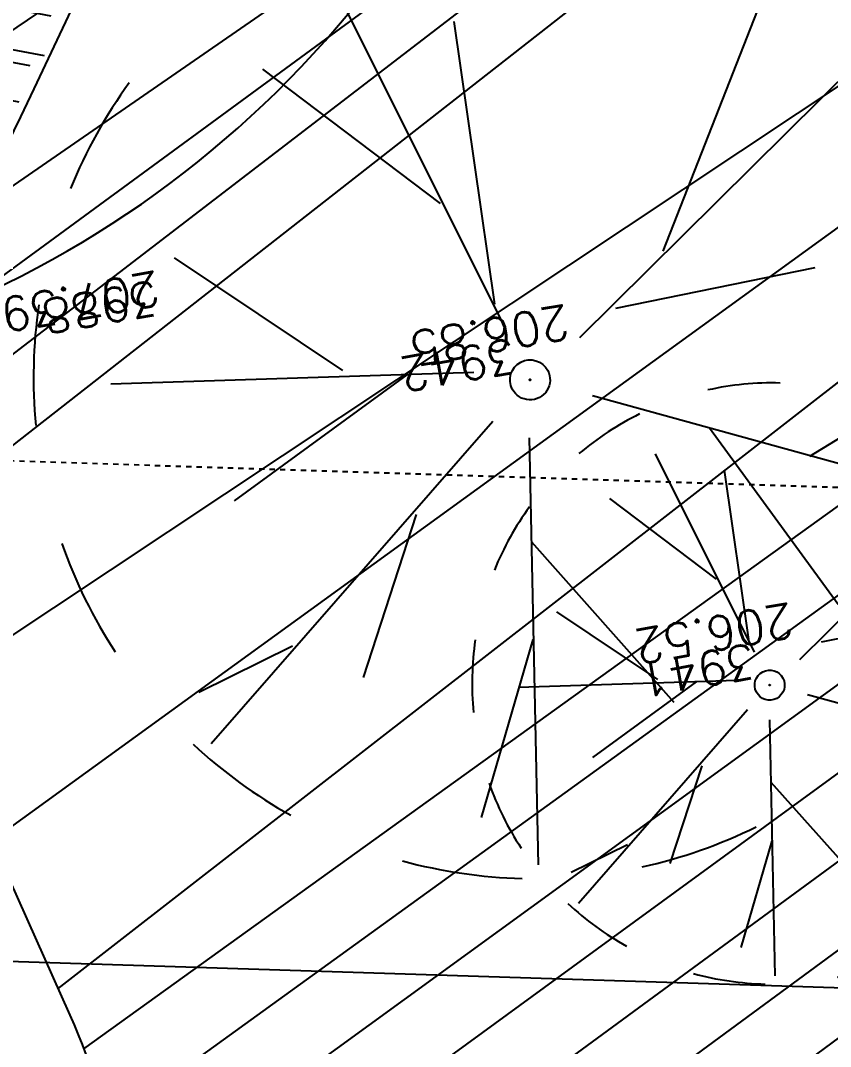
# Model space of a CAD drawing. Extents: x -2313930 to 3286427, y -3858277 to 2572692.
# Drawn here: x 436822 to 444910, y -326535 to -316293 of the extents above; entities that cross this region are included whole.
import ezdxf
from ezdxf.enums import TextEntityAlignment as Align
from ezdxf.lldxf.tags import DXFTag

# ---------------------------------------------------------------- set-up
doc = ezdxf.new("R2010")
doc.units = 0
doc.linetypes.add('STYLE_01', pattern=[0.41664, 0.20828, -0.20836])
for name, color, linetype, lineweight in [('_GAZELEC-RESERVATION 2', 132, 'Continuous', 18), ('Fond topo - P', 252, 'Continuous', 50), ('Fond topo - VOI', 252, 'Continuous', 25)]:
    doc.layers.add(name, color=color, linetype=linetype, lineweight=lineweight)
for name, color, linetype in [('AEP_SSL', 252, 'Continuous'), ('DWG_280-140115-P - ALTEA-CANA', 252, 'Continuous'), ('Fond topo - ESPACE_BOISE', 252, 'Continuous'), ('Fond topo - VEG', 252, 'Continuous'), ('Fond topo - Z_500', 252, 'Continuous'), ('prlm-VRD', 2, 'Continuous'), ('SA - béton balayé', 252, 'Continuous'), ('SA - EBC', 252, 'Continuous'), ('SA - ECL-réso', 252, 'Eclairage public'), ('SA - limite revêtement', 252, 'Continuous')]:
    doc.layers.add(name, color=color, linetype=linetype)
for name, color, linetype, plot in [('Fond topo - N', 252, 'Continuous', False), ('Fond topo - NCACHE', 252, 'Continuous', False), ('Fond topo - ZCACHE', 252, 'Continuous', False)]:
    doc.layers.add(name, color=color, linetype=linetype, plot=plot)
doc.styles.add('Lignes', font='arial.ttf', dxfattribs={"height": 0.35})
doc.styles.add('SIMPLEX', font='simplex_.ttf', dxfattribs={"height": 1.25})
tags = doc.linetypes.add('CACHE2', pattern=[4.762499928474426, 3.174999952316284, -1.587499976158142]).pattern_tags.tags
tags[6:7] = [DXFTag(74, 4), DXFTag(75, 0), DXFTag(340, '0'), DXFTag(46, 0.0), DXFTag(50, 0.0), DXFTag(44, 0.0), DXFTag(45, 0.0)]
tags[4:5] = [DXFTag(74, 4), DXFTag(75, 0), DXFTag(340, '0'), DXFTag(46, 0.0), DXFTag(50, 0.0), DXFTag(44, 0.0), DXFTag(45, 0.0)]
tags = doc.linetypes.add('Eclairage public', pattern='A,5,-0.25,["ECL",Lignes,S=1,R=0,X=0,Y=-0.18],-1.25', length=6.5).pattern_tags.tags
tags[15:16] = [DXFTag(74, 4), DXFTag(75, 0), DXFTag(340, '0'), DXFTag(46, 0.0), DXFTag(50, 0.0), DXFTag(44, 0.0), DXFTag(45, 0.0)]
tags[4:5] = [DXFTag(74, 4), DXFTag(75, 0), DXFTag(340, '0'), DXFTag(46, 0.0), DXFTag(50, 0.0), DXFTag(44, 0.0), DXFTag(45, 0.0)]
tags = doc.linetypes.add('L1', pattern=[1.0000000298023224, 0.6000000238418579, -0.4000000059604645]).pattern_tags.tags
tags[6:7] = [DXFTag(74, 4), DXFTag(75, 0), DXFTag(340, '0'), DXFTag(46, 0.0), DXFTag(50, 0.0), DXFTag(44, 0.0), DXFTag(45, 0.0)]
tags[4:5] = [DXFTag(74, 4), DXFTag(75, 0), DXFTag(340, '0'), DXFTag(46, 0.0), DXFTag(50, 0.0), DXFTag(44, 0.0), DXFTag(45, 0.0)]
tags = doc.linetypes.add('L16', pattern=[0.37500001490116125, 0.300000011920929, -0.07500000298023224]).pattern_tags.tags
tags[6:7] = [DXFTag(74, 4), DXFTag(75, 0), DXFTag(340, '0'), DXFTag(46, 0.0), DXFTag(50, 0.0), DXFTag(44, 0.0), DXFTag(45, 0.0)]
tags[4:5] = [DXFTag(74, 4), DXFTag(75, 0), DXFTag(340, '0'), DXFTag(46, 0.0), DXFTag(50, 0.0), DXFTag(44, 0.0), DXFTag(45, 0.0)]
pattern_1 = [(349.2763985886067, (-277130161.1279894, -473864756.7787022), (117.3825536141096, 28.65896207176165), [749.9999999999999, -99.99999999999999, 250, -49.99999999999999]), (349.2763985886067, (-277130091.1375459, -473864744.5890418), (-36.75306622226226, 74.64222748057564), [150, -16.5, 299.9999999999999, -37.49999999999999]), (349.2763985886067, (-277130128.6565508, -473864719.6726964), (261.6928111209335, -15.46358973923611), [399.9999999999999, -69.99999999999999, 200, -49.99999999999999])]

# ---------------------------------------------------------------- blocks, each defined once
blk = doc.blocks.new('PTOPO')
at = {"layer": 'Fond topo - NCACHE', "style": 'SIMPLEX'}
blk.add_attdef('MAT', text='', height=0.34, dxfattribs=at).set_placement((0.09999999986030161, -0.09999999962747097), align=Align.TOP_LEFT)
at = {"layer": 'Fond topo - ZCACHE', "style": 'SIMPLEX'}
blk.add_attdef('ALT', (0.09999999986030161, 0.09999999962747097), '', height=0.34, dxfattribs=at)
blk = doc.blocks.new('VEG14')
at = {"ltscale": 2, "flags": 128}
for points in [[(0.5, 0, -1), (-0.5, 0, -1)], [(0.016, 0, -1), (-0.016, 0, -1)]]:
    blk.add_lwpolyline(points, format="xyb", close=True, dxfattribs=at)
blk = doc.blocks.new('VEG12')
at = {"ltscale": 2}
for p, q in [((0.01815258799999997, 0.057406781), (0.100441039, 0.47293725)), ((0.05749608, 0.253444298), (0.145517598, 0.414706841)), ((0.037902722, 0.15845596), (-0.06593155700000003, 0.344147082)), ((0.04981112299999996, 0.033821695), (0.391570728, 0.285894318)), ((-0.158788295, 0.086017079), (-0.245985314, 0.284587218)), ((0.143890955, 0.107467204), (0.230033352, 0.253971609)), ((0.2917471699999999, 0.208620217), (0.392372872, 0.233301274)), ((-0.05229389700000003, 0.02983962500000001), (-0.383643778, 0.204631851)), ((-0.25001839, 0.135126714), (-0.3755999820000001, 0.091127132)), ((0.122915307, -0.02992704099999999), (0.317230371, 0.05540147100000001)), ((0.057557527, -0.01766878999999999), (0.411943876, -0.08413611500000001)), ((-0.05265807700000003, -0.029192154), (-0.412380265, -0.256628677)), ((-0.09359106700000003, -0.049762263), (-0.2956446150000001, -0.04653133200000001)), ((0.184132294, -0.04763066399999999), (0.323120213, -0.192805613)), ((0.01825986499999999, -0.057372749), (0.107637982, -0.4128258760000001)), ((0.02259491799999996, -0.07955337300000001), (0.001649748999999978, -0.36183712)), ((-0.151821475, -0.09483882200000002), (-0.2999525240000001, -0.315936062)), ((0.05371548199999998, -0.188497704), (0.197263789, -0.356749422))]:
    blk.add_line(p, q, dxfattribs=at)
for start, end in [(90, 103.8461539085843), (62.30769199853572, 76.15384597947835), (117.6923078993823, 131.5384619204946), (34.61538499867542, 48.46153799321151), (145.3846149358338, 159.2307690506909), (6.923076979206323, 20.76923090842763), (173.0769230068974, 186.9230769931026), (339.2307689837768, 353.0769230207937), (200.7692310571047, 214.6153850641662), (311.5384620067885, 325.3846150013246), (228.4615380795054, 242.3076921006177), (283.8461540205217, 297.6923080014643), (256.1538460914157, 270)]:
    blk.add_arc((0, 0), 0.496982058, start, end, dxfattribs=at)
blk = doc.blocks.new('A$C1F970F0F')
at = {"layer": 'SA - béton balayé'}
h = blk.add_hatch(dxfattribs=at)
h.set_pattern_fill('BETON_BALAYE', color=256, scale=49.99999999999999, angle=-10.72360141139323, style=0, pattern_type=2)
h.set_pattern_definition(pattern_1)
edge = h.paths.add_edge_path()
edge.add_line((-3029.358420432381, 2725.663300409979), (-3176.503412120477, 2699.68824411886))
edge.add_line((-3176.503412120477, 2699.68824411886), (-3197.938926788104, 2817.762816654752))
edge.add_line((-3197.938926788104, 2817.762816654752), (-2585.414526747907, 2927.205998263748))
edge.add_line((-2585.414526747906, 2927.205998263748), (-2578.826355698741, 2888.03185968563))
edge.add_line((-2578.826355698741, 2888.03185968563), (-1904.134724859205, 2936.930201529326))
edge.add_line((-1904.134724859205, 2936.930201529326), (-556.7846852388789, 3176.476094804919))
edge.add_arc((-574.2892230096678, 3274.932131851878), 100.0000003678063, 280.0812987824421, 378.0302388281741)
edge.add_arc((1605.009413828708, 4000.887508871435), 2197.033974330638, 193.9407361550014, 198.4415558139132, ccw=False)
edge.add_line((-527.3118890800722, 3471.582166447442), (-688.4548001430187, 4457.417421807394))
edge.add_arc((-1789.293175567613, 4303.567778650573), 1111.537152553589, 7.955943186170549, 45.96465422619263)
edge.add_arc((19.33927830369248, 6251.945001042874), 1547.302139566071, 192.879059078743, 227.9674271135737, ccw=False)
edge.add_line((-1489.03695480859, 5907.060889278498), (-1560.044395075191, 6307.792480241876))
edge.add_line((-1560.044395075191, 6307.792480241875), (-1284.318385454477, 6356.528171834126))
edge.add_line((-1284.318385454477, 6356.528171834125), (-1215.319194815332, 5966.159823136683))
edge.add_arc((19.3392790080029, 6251.94500138343), 1267.302140410601, 193.0326782619799, 228.1653141634967)
edge.add_arc((-1789.293174348239, 4303.567779083163), 1391.537151259583, 7.955943178051314, 46.18746477798038, ccw=False)
edge.add_line((-411.1498586048565, 4496.172671736105), (-275.2797675438888, 3639.964293068523))
edge.add_arc((3153.449018752114, 4499.098145884332), 3534.726590138055, 194.066934089328, 205.9179933813439)
edge.add_arc((1360.60453142281, 3627.843744498979), 1541.393806160593, 205.917993299705, 223.4935397732298)
edge.add_arc((5328.644473156121, 7392.522830198402), 7011.142392459067, 223.4935397712739, 227.6166324867172)
edge.add_line((602.5175779411827, 2213.735113210599), (898.3231051051232, 2004.633868360899))
edge.add_line((898.3231051051231, 2004.633868360899), (847.6940603821262, 1728.843869632567))
edge.add_arc((1998.283496401869, 4025.384621252822), 2568.648569604794, 204.8031901930446, 243.3886814322684, ccw=False)
edge.add_arc((-512.7503180231788, 2859.286821588871), 199.9999996293523, 26.27723080957601, 100.08129874951)
edge.add_line((-547.7593932520969, 3056.198894580915), (-1889.254979973833, 2817.69386697183))
edge.add_line((-1889.254979973833, 2817.69386697183), (-1913.538162964921, 2815.933940840666))
edge.add_line((-1913.538162964921, 2815.933940840666), (-2036.659527240996, 1231.702232686619))
edge.add_line((-2036.659527240996, 1231.702232686619), (-2036.482519291774, 133.7400379066587))
edge.add_arc((-1936.482520511362, 133.7561594007732), 100.0000000799253, 180.0092369357546, 270.0092369145096)
edge.add_line((-1936.466399054336, 33.7561606747783), (-1436.448871649034, 33.83677102289278))
edge.add_line((-1436.448871649034, 33.83677102289275), (-1436.428442326689, -86.1632271734652))
edge.add_line((-1436.42844232669, -86.1632271734652), (-1936.447053287466, -86.24383772407744))
edge.add_arc((-1936.482520706155, 133.7561592480878), 219.9999998311147, 180.0092368832574, 270.00923697005237, ccw=False)
edge.add_line((-2156.482517686297, 133.7206921626651), (-2156.660235340263, 1236.084975973609))
edge.add_line((-2156.660235340263, 1236.084975973609), (-2034.581792946551, 2807.161291871891))
edge.add_line((-2034.581792946552, 2807.16129187189), (-3029.358420432381, 2725.663300409979))
h = blk.add_hatch(dxfattribs=at)
h.set_pattern_fill('BETON_BALAYE', color=256, scale=49.99999999999999, angle=-10.72360141139323, style=0, pattern_type=2)
h.set_pattern_definition(pattern_1)
edge = h.paths.add_edge_path()
edge.add_line((-6241.838846999789, 3074.461738358268), (-6186.41990083417, 3084.246573542671))
edge.add_line((-6186.419900834169, 3084.246573542671), (-6208.46817582571, 3209.159506338408))
edge.add_line((-6208.468175825709, 3209.159506338408), (-6090.333284412263, 3230.212159869043))
edge.add_line((-6090.333284412264, 3230.212159869043), (-6068.254510414966, 3105.107475371064))
edge.add_line((-6068.254510414965, 3105.107475371064), (-5751.607267955035, 3160.993645526398))
edge.add_arc((-5706.168072179881, 2945.249106762024), 220.4777234083867, 26.87598506840618, 101.8935641560214, ccw=False)
edge.add_line((-5509.504790459586, 3044.918460846192), (-5279.70964833746, 2527.342698896778))
edge.add_line((-5279.709648337459, 2527.342698896778), (-5069.702780632224, 2054.94316247088))
edge.add_arc((-4710.829519346476, 2203.735957729878), 388.4962208141216, 202.5194330761045, 253.0739044641206)
edge.add_arc((-4708.762229778127, 2207.042182550247), 392.2624036111011, 252.9256236658927, 295.8878415244419)
edge.add_arc((-5016.474870844682, 2646.02875474607), 925.4746937870088, 301.1679990587602, 323.5988296099712)
edge.add_arc((-5788.95801072263, 3215.576801744365), 1885.222149749511, 323.5988295910003, 335.2512007153489)
edge.add_line((-4076.88984445455, 2426.346070009222), (-4053.366789722793, 2479.515888753713))
edge.add_arc((-3655.981012092991, 2274.75311284964), 447.038310056739, 146.5843724972306, 152.7391011615822, ccw=False)
edge.add_line((-4029.12285587711, 2520.940876728876), (-3698.303928795572, 2579.895654176898))
edge.add_line((-3698.303928795572, 2579.895654176898), (-3802.630123108316, 2358.625646191621))
edge.add_line((-3802.630123108316, 2358.625646191621), (-3913.638380188973, 2139.155790205508))
edge.add_line((-3913.638380188973, 2139.155790205508), (-4035.612220522326, 1925.585554922444))
edge.add_arc((-6879.453966117871, 4436.940265188496), 3793.987131602768, 310.9828924514567, 318.55275152863766, ccw=False)
edge.add_arc((-4713.661189099455, 1943.977724576062), 491.6363655781345, 239.96910445774608, 310.9828924706628, ccw=False)
edge.add_arc((-4477.457312247024, 2352.585842592483), 963.6033830416291, 207.7973884582001, 239.96910442457852, ccw=False)
edge.add_line((-5329.86301585376, 1903.212950336899), (-5783.138509050817, 2992.061574124374))
edge.add_arc((-5834.771652433233, 2965.63564454395), 58.00268312534091, 27.10344289618072, 97.66174425603371)
edge.add_line((-5842.504830421802, 3023.120505208157), (-6220.979327768806, 2956.27104268876))
edge.add_line((-6220.979327768806, 2956.27104268876), (-6241.838846999788, 3074.461738358269))
at = {"layer": 'SA - EBC'}
h = blk.add_hatch(dxfattribs=at)
h.set_pattern_fill('_USER', color=256, scale=74.99999999999999, angle=-325.7236014113932, style=0, pattern_type=0)
h.set_pattern_definition([(34.27639858860678, (-277130161.1279894, -473864756.7787022), (-42.238928459823, 61.97477650275113), [])])
edge = h.paths.add_edge_path()
edge.add_line((-3485.454021086773, -1550.205368899903), (-3823.612946341639, -1054.646572277778))
edge.add_line((-3823.612946341639, -1054.646572277778), (-4001.915317964655, -508.629041198985))
edge.add_arc((-11137.4292719389, 1621.757274651783), 7446.75132135654, 343.3764256441302, 356.019696634384)
edge.add_arc((-4395.584588756053, 1152.650497223759), 688.6057990402426, -3.980303325165156, 24.11154436258338)
edge.add_line((-3767.05834739952, 1433.955865832297), (-3947.535748201897, 1837.20015108976))
edge.add_arc((-3592.716787666443, 2077.686261121709), 428.637450386406, 140.4818313585681, 214.1282929625813, ccw=False)
edge.add_line((-3923.377508057015, 2350.438074796848), (-3561.111317295466, 2595.948336868619))
edge.add_line((-3561.111317295465, 2595.94833686862), (-2989.315608528075, 2688.801810490864))
edge.add_line((-2989.315608528075, 2688.801810490864), (-2087.887289186814, 2754.132916198441))
edge.add_line((-2087.887289186814, 2754.132916198441), (-2203.576816651376, 1265.528410746998))
edge.add_line((-2203.576816651376, 1265.528410746998), (-2366.738470338825, 71.49886936971916))
edge.add_line((-2366.738470338825, 71.49886936971939), (-3266.984558575535, 41.00736666291803))
edge.add_line((-3266.984558575536, 41.00736666291812), (-3302.704370235085, -1344.948915855026))
edge.add_line((-3302.704370235085, -1344.948915855026), (-2354.332626501975, -1330.027725713929))
edge.add_line((-2354.332626501975, -1330.027725713929), (-2347.192680602993, -2675.950384440612))
edge.add_line((-2347.192680602993, -2675.950384440612), (-2606.784131328517, -4694.405632076506))
edge.add_line((-2606.784131328517, -4694.405632076506), (-3485.454021086773, -1550.205368899903))
at = {"layer": 'AEP_SSL', "elevation": 9.999999999999998e-08, "flags": 128}
blk.add_lwpolyline([(-5859.387270895076, 1261.049070015804), (-4528.821963781957, 1510.366913031162), (-2554.95676399837, 1447.318525268213), (-2009.46431272992, 953.3121996921549), (-1974.130445357614, -2549.104167440536), (-1760.191604675106, -3033.974676226209), (-1600.127185498399, -3169.916464212493), (-1007.958216168089, -3359.143878629571), (-742.7402135561805, -3373.227271705965), (185.7644486929067, -3466.149391532337), (1457.680139553027, -3407.246855666408), (3098.737656271729, -3442.411852942929), (4165.909978031491, -3426.731274088185), (4366.116630586753, -3387.312489108264), (5044.428961021786, -3091.927656257742), (5412.289028469191, -2796.609514369696), (5536.700633028197, -2598.110987192279), (5703.441363650248, 1048.232751273365)], dxfattribs=at)
at = {"layer": 'DWG_280-140115-P - ALTEA-CANA', "linetype": 'STYLE_01', "ltscale": 25, "elevation": 9.999999999999998e-08, "flags": 128}
blk.add_lwpolyline([(-9734.954187291309, 1545.537761742168), (-8551.829559633712, 1617.93222156304), (-7449.449224051256, 1688.250113702901), (-5920.774536957815, 1757.359017808403), (-4566.238871581745, 2011.183194776827), (-2702.66812058909, 1951.595824248498)], dxfattribs=at)
at = {"layer": 'Fond topo - ESPACE_BOISE', "linetype": 'L1', "ltscale": 2, "flags": 128}
blk.add_lwpolyline([(-2606.784131328517, -4694.405632076506), (-2347.192680602993, -2675.950384440612), (-2354.244611449896, -1330.026340920278), (-3302.704370235085, -1344.948915855026), (-3266.984558575536, 41.00736666291812), (-2366.738470338825, 71.49886936971939), (-2203.576816651376, 1265.528410746998), (-2087.887289186814, 2754.132916198441), (-2989.315608528075, 2688.801810490864), (-3561.111317295465, 2595.94833686862), (-3923.377508057015, 2350.438074796848, 0.3328808998432236), (-3947.535748201897, 1837.20015108976), (-3767.05834739952, 1433.955865832297, -0.1231913838514087), (-3708.639726442821, 1104.851934344662, -0.05522270901451855), (-4001.915317964655, -508.629041198985), (-3823.612946341639, -1054.646572277778), (-3485.454021086773, -1550.205368899903)], format="xyb", dxfattribs=at)
at = {"layer": 'Fond topo - VOI', "linetype": 'L16', "ltscale": 2, "flags": 128}
blk.add_lwpolyline([(-5783.336178846568, 2992.544150019428), (-5751.281637132519, 2914.288677220597), (-5548.108035151875, 2414.98628823396), (-5329.86301585376, 1903.212950336899, 0.1413049669778263), (-4959.708923431205, 1518.340756709723, 0.3201688509421461), (-4391.229513786659, 1572.838760421311, 0.03304175788623713), (-4035.612220522326, 1925.585554922444, 0.02532230216965824), (-3802.630112408739, 2358.625668904915), (-3693.784806835897, 2589.480458394624)], format="xyb", dxfattribs=at)
at = {"layer": 'SA - ECL-réso', "ltscale": 0.75, "elevation": 9.999999999999998e-08, "flags": 128}
blk.add_lwpolyline([(-9286.862647055887, 2100.944666868752, 0.2930350939041828), (-9886.503230310569, 1791.043647865362, 0.1518295808238322), (-8700.133871328642, 1893.13654165742, 0.5077465248592722), (-7509.73583963833, 2041.909609075579, -0.3108125397037955), (-6604.771473921978, 2860.900012220865, -0.4227801843689576), (-5494.556235404147, 2355.551721652774, -0.1041967193315425), (-4276.694222183912, 2059.349908420223, 0.2818692953754232), (-3362.346133704355, 2628.225664960158, 0.1048625014031917), (-2231.953768909742, 2952.046030036208, 0.1624908663689829), (-1008.88724681807, 2940.326928099674, -0.2983671517984825), (-142.8597030717047, 2572.739655090864)], format="xyb", dxfattribs=at)
at = {"layer": 'SA - limite revêtement', "linetype": 'CACHE2', "ltscale": 0.4000000059604645, "elevation": 9.999999999999998e-08, "flags": 128}
blk.add_lwpolyline([(-3696.965402568753, 2607.812677153481, 0.2696545443571694), (-3965.80156479162, 2380.701695284015, -0.05151867836395135), (-4174.9914478028, 2025.607136909768, -0.0994741135252473), (-4479.959526560732, 1748.716868870762, -0.4393701893326305), (-5184.880354734284, 2018.033448870535), (-5617.690965979763, 2992.868163761146, 0.3326755272773401), (-5726.875955089075, 3043.5697886789), (-5841.60633071473, 3023.254734417117)], format="xyb", dxfattribs=at)
at = {"layer": 'Fond topo - P', "ltscale": 2}
ref = blk.add_blockref('PTOPO', (-3664.694384441116, 2126.044741344675), dxfattribs=dict(at, xscale=99.99999999999994, yscale=99.99999999999994, zscale=99.99999999999994, rotation=190.0656205306617))
ref.add_attrib('MAT', '3988', dxfattribs={"layer": 'Fond topo - N', "color": 0, "ltscale": 2, "height": 33.99999999999999, "rotation": 190.0656204987762, "style": 'SIMPLEX'}).set_placement((-3676.288226250139, 2134.143064090702), align=Align.TOP_LEFT)
ref.add_attrib('ALT', '207.39', (-3680.410386790443, 2176.892459365979), dxfattribs={"layer": 'Fond topo - Z_500', "color": 0, "ltscale": 2, "height": 33.99999999999999, "rotation": 190.0656204987762, "style": 'SIMPLEX'})
ref = blk.add_blockref('PTOPO', (-3307.481068333303, 2068.242325916657), dxfattribs=dict(at, xscale=99.99999999999994, yscale=99.99999999999994, zscale=99.99999999999994, rotation=190.0656205306617))
ref.add_attrib('MAT', '3942', dxfattribs={"layer": 'Fond topo - N', "color": 0, "ltscale": 2, "height": 33.99999999999999, "rotation": 190.0656204987762, "style": 'SIMPLEX'}).set_placement((-3319.07491019986, 2076.340648484004), align=Align.TOP_LEFT)
ref.add_attrib('ALT', '206.85', (-3271.561030868784, 2143.305343143003), dxfattribs={"layer": 'Fond topo - Z_500', "color": 0, "ltscale": 2, "height": 33.99999999999999, "rotation": 190.0656204987762, "style": 'SIMPLEX'})
ref = blk.add_blockref('PTOPO', (-3068.183603950582, 1763.525518041462), dxfattribs=dict(at, xscale=99.99999999999994, yscale=99.99999999999994, zscale=99.99999999999994, rotation=190.0656205306617))
ref.add_attrib('MAT', '3941', dxfattribs={"layer": 'Fond topo - N', "color": 0, "ltscale": 2, "height": 33.99999999999999, "rotation": 190.0656204987762, "style": 'SIMPLEX'}).set_placement((-3079.777445834469, 1771.623840517304), align=Align.TOP_LEFT)
ref.add_attrib('ALT', '206.52', (-3047.723723894946, 1845.555762202713), dxfattribs={"layer": 'Fond topo - Z_500', "color": 0, "ltscale": 2, "height": 33.99999999999999, "rotation": 190.0656204987762, "style": 'SIMPLEX'})
at = {"layer": 'Fond topo - VEG', "ltscale": 2, "zscale": 99.99999999999997}
for name, p, xscale, yscale, rotation in [('VEG12', (-3303.099760404718, 2070.556407396763), 1006.399999999999, 1006.399999999999, 192.432705982593), ('VEG12', (-3065.215270755145, 1765.093306932733), 603.8399999999999, 603.8399999999999, 192.432705982593), ('VEG14', (-3307.481068333303, 2068.242325916657), 40, 40, 207.8417380991697), ('VEG14', (-3068.183603950582, 1763.525518041462), 30, 30, 207.8417380991697)]:
    blk.add_blockref(name, p, dxfattribs=dict(at, xscale=xscale, yscale=yscale, rotation=rotation))

msp = doc.modelspace()

# ---------------------------------------------------------------- linework, layer by layer
at = {"layer": '_GAZELEC-RESERVATION 2'}
msp.add_circle((486248.4803309143, -227485.9628347494), 2800178.148749841, dxfattribs=at)

# ---------------------------------------------------------------- block references
at = {"layer": 'prlm-VRD', "xscale": 10, "yscale": 10, "zscale": 10}
msp.add_blockref('A$C1F970F0F', (474984.297679401, -340562.691042779), dxfattribs=at)

doc.saveas('drawing.dxf')
